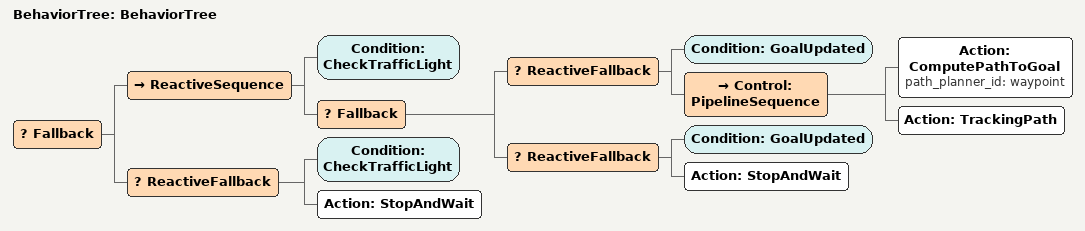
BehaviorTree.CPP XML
<?xml version="1.0"?>
<root main_tree_to_execute="BehaviorTree">
    <BehaviorTree ID="BehaviorTree">
        <Fallback>
            <ReactiveSequence>
                <Condition ID="CheckTrafficLight"/>
                <Fallback>
                    <ReactiveFallback>
                        <Condition ID="GoalUpdated"/>
                        <Control ID="PipelineSequence">
                            <Action ID="ComputePathToGoal" path_planner_id="waypoint"/>
                            <Action ID="TrackingPath"/>
                        </Control>
                    </ReactiveFallback>
                    <ReactiveFallback>
                        <Condition ID="GoalUpdated"/>
                        <Action ID="StopAndWait"/>
                    </ReactiveFallback>
                </Fallback>
            </ReactiveSequence>
            <ReactiveFallback>
                <Condition ID="CheckTrafficLight"/>
                <Action ID="StopAndWait"/>
            </ReactiveFallback>
        </Fallback>
    </BehaviorTree>
</root>
